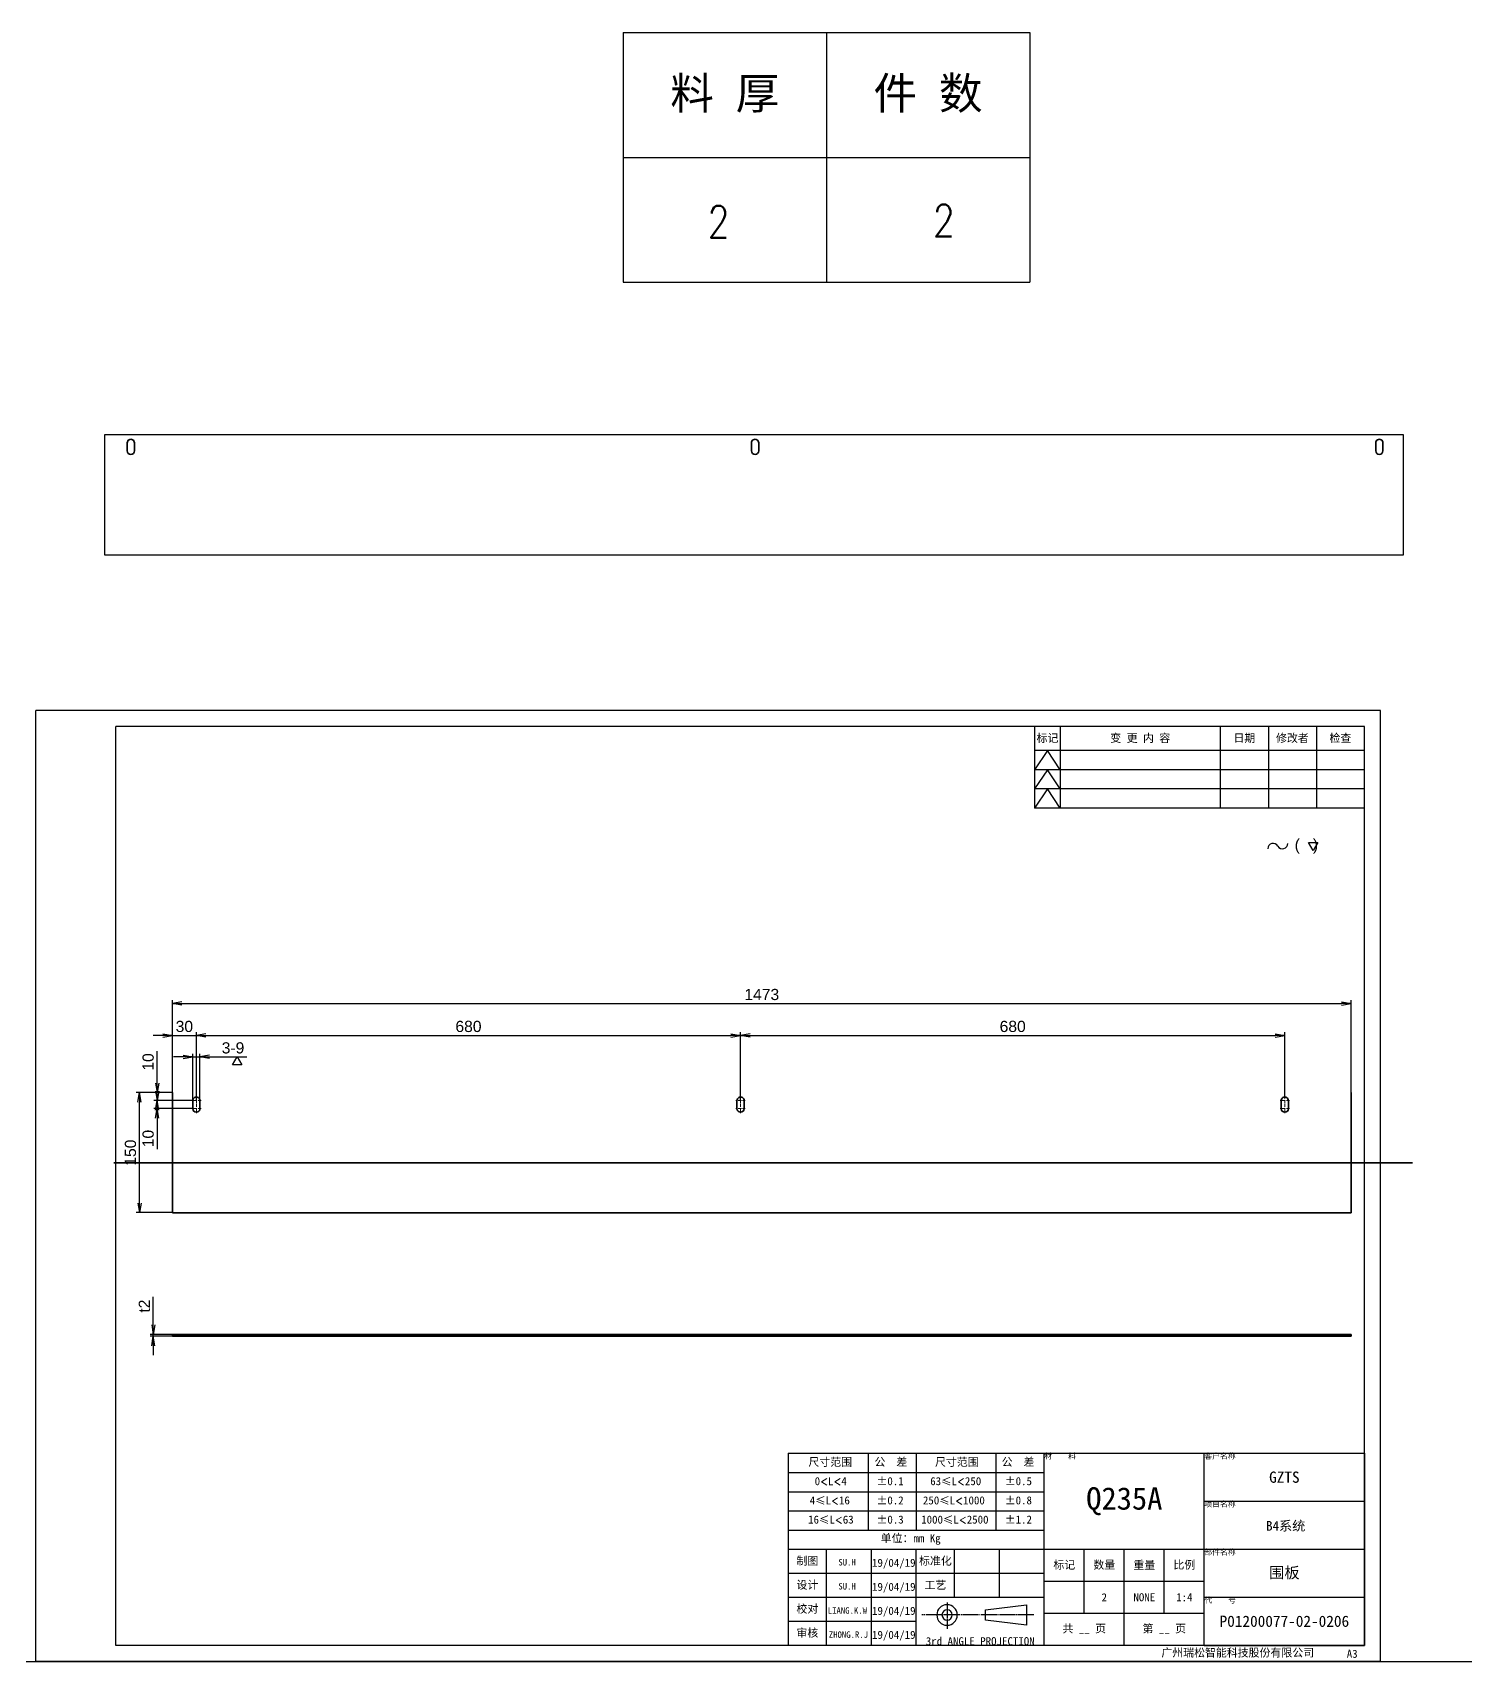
# Model space of a CAD drawing. Header units: millimetres. Extents: x -1727 to 307751, y -105919 to 6637.
# Drawn here: x 10075 to 11866, y 2062 to 4097 of the extents above; entities that cross this region are included whole.
import ezdxf
from ezdxf.enums import TextEntityAlignment as Align

# ---------------------------------------------------------------- set-up
doc = ezdxf.new("R2010")
doc.units = ezdxf.units.MM
for name, pattern in [('CENTER-HOKUTO', [23, 20, -1, 1, -1]), ('DASHDOT', [18.5, 12, -3, 0.5, -3]), ('DASHED', [15, 12, -3]), ('HIDDEN-HOKUTO', [3.8, 2.5, -1.3])]:
    doc.linetypes.add(name, pattern=pattern)
for name, color, linetype in [('AM_7', 2, 'CENTER-HOKUTO'), ('AM_HID', 1, 'HIDDEN-HOKUTO'), ('AM_VIS', 7, 'Continuous'), ('TITLE_FRAME', 7, 'Continuous'), ('WORD_DIM', 253, 'Continuous')]:
    doc.layers.add(name, color=color, linetype=linetype)
doc.layers.add('SOLID LINE', color=7, linetype='Continuous', lineweight=30)
doc.styles.add('DIM', font='txt.shx', dxfattribs={"width": 0.8, "bigfont": 'bigfont.shx'})
doc.styles.get("Standard").update_dxf_attribs({"font": 'arial.ttf'})
doc.dimstyles.new('STANDARD1-4', dxfattribs={"dimscale": 4, "dimtxt": 3.5, "dimasz": 3, "dimexe": 1, "dimexo": 0, "dimgap": 1, "dimtad": 3, "dimdsep": 46, "dimtxsty": 'Standard', "dimblk1": 'OPEN', "dimblk2": 'OPEN', "dimsah": 1, "dimcen": 0, "dimclrd": 256, "dimclre": 256, "dimclrt": 3, "dimazin": 2, "dimtfac": 1, "dimtmove": 0, "dimatfit": 3, "dimldrblk": 'OPEN', "dimfxl": 0, "dimtolj": 1, "dimlwd": 25, "dimlwe": 25, "dimarcsym": 0})

# ---------------------------------------------------------------- blocks, each defined once
blk = doc.blocks.new('shiage0')
at = {"layer": 'WORD_DIM', "color": 3, "linetype": 'Continuous'}
for centre, start, end in [((1.69, 0), 30, 180), ((4.61, 1.69), 210, 0)]:
    blk.add_arc(centre, 1.69, start, end, dxfattribs=at)
blk = doc.blocks.new('12')
at = {"layer": 'TITLE_FRAME', "color": 3, "linetype": 'Continuous'}
blk.add_lwpolyline([(20.46, 3.03), (19.01, 5.53), (21.9, 5.53)], close=True, dxfattribs=at)
blk.add_blockref('shiage0', (6.23, 3.56), dxfattribs=at)
blk.add_text('(   )', height=3.5, dxfattribs=at).set_placement((14.64, 3.08))
blk = doc.blocks.new('_OPEN')
at = {"color": 0}
for p, q in [((-1, 0.17), (0, 0)), ((-1, -0.17), (0, 0)), ((0, 0), (-1, 0))]:
    blk.add_line(p, q, dxfattribs=at)
blk = doc.blocks.new('*D61')
at = {"layer": 'DEFPOINTS', "color": 0, "linetype": 'Continuous', "transparency": 16777216}
for p in [(11723, 2883.7), (10250, 2772.4), (11723, 2772.4)]:
    blk.add_point(p, dxfattribs=at)
at = {"layer": 'WORD_DIM', "linetype": 'Continuous', "lineweight": 25, "transparency": 16777216}
for p, q in [((10250, 2772.4), (10250, 2887.7)), ((10262, 2883.7), (11711, 2883.7)), ((11723, 2772.4), (11723, 2887.7))]:
    blk.add_line(p, q, dxfattribs=at)
at = {"layer": 'WORD_DIM', "linetype": 'Continuous', "lineweight": 25, "transparency": 16777216, "xscale": 12, "yscale": 12, "zscale": 12, "rotation": 180}
blk.add_blockref('_OPEN', (10250, 2883.7), dxfattribs=at)
at = {"layer": 'WORD_DIM', "linetype": 'Continuous', "lineweight": 25, "transparency": 16777216, "xscale": 12, "yscale": 12, "zscale": 12}
blk.add_blockref('_OPEN', (11723, 2883.7), dxfattribs=at)
at = {"layer": 'WORD_DIM', "color": 3, "linetype": 'Continuous', "transparency": 16777216, "insert": (10986.5, 2894.9), "char_height": 14, "attachment_point": 5}
blk.add_mtext('\\A1;1473', dxfattribs=at)
blk = doc.blocks.new('*D62')
at = {"layer": 'DEFPOINTS', "color": 0, "linetype": 'Continuous', "transparency": 16777216}
for p in [(10208.8, 2772.4), (10250, 2772.4), (10250, 2622.4)]:
    blk.add_point(p, dxfattribs=at)
at = {"layer": 'WORD_DIM', "linetype": 'Continuous', "lineweight": 25, "transparency": 16777216}
for p, q in [((10250, 2772.4), (10204.8, 2772.4)), ((10208.8, 2634.4), (10208.8, 2760.4)), ((10250, 2622.4), (10204.8, 2622.4))]:
    blk.add_line(p, q, dxfattribs=at)
at = {"layer": 'WORD_DIM', "linetype": 'Continuous', "lineweight": 25, "transparency": 16777216, "xscale": 12, "yscale": 12, "zscale": 12}
for p, rotation in [((10208.8, 2772.4), 90), ((10208.8, 2622.4), 270)]:
    blk.add_blockref('_OPEN', p, dxfattribs=dict(at, rotation=rotation))
at = {"layer": 'WORD_DIM', "color": 3, "linetype": 'Continuous', "transparency": 16777216, "insert": (10197.7, 2697.4), "char_height": 14, "attachment_point": 5, "rotation": 90}
blk.add_mtext('\\A1;150', dxfattribs=at)
blk = doc.blocks.new('*D63')
at = {"layer": 'DEFPOINTS', "color": 0, "linetype": 'Continuous', "transparency": 16777216}
for p in [(10250, 2772.4), (10230.9, 2762.4), (10276.1, 2762.4)]:
    blk.add_point(p, dxfattribs=at)
at = {"layer": 'WORD_DIM', "linetype": 'Continuous', "lineweight": 25, "transparency": 16777216}
for p, q in [((10230.9, 2784.4), (10230.9, 2824.1)), ((10250, 2772.4), (10226.9, 2772.4)), ((10230.9, 2762.4), (10230.9, 2772.4)), ((10276.1, 2762.4), (10226.9, 2762.4)), ((10230.9, 2750.4), (10230.9, 2738.4))]:
    blk.add_line(p, q, dxfattribs=at)
at = {"layer": 'WORD_DIM', "linetype": 'Continuous', "lineweight": 25, "transparency": 16777216, "xscale": 12, "yscale": 12, "zscale": 12}
for p, rotation in [((10230.9, 2772.4), 270), ((10230.9, 2762.4), 90)]:
    blk.add_blockref('_OPEN', p, dxfattribs=dict(at, rotation=rotation))
at = {"layer": 'WORD_DIM', "color": 3, "linetype": 'Continuous', "transparency": 16777216, "insert": (10219.8, 2810.7), "char_height": 14, "attachment_point": 5, "rotation": 90}
blk.add_mtext('\\A1;10', dxfattribs=at)
blk = doc.blocks.new('*D64')
at = {"layer": 'DEFPOINTS', "color": 0, "linetype": 'Continuous', "transparency": 16777216}
for p in [(10230.9, 2752.4), (10276.1, 2762.4), (10276.1, 2752.4)]:
    blk.add_point(p, dxfattribs=at)
at = {"layer": 'WORD_DIM', "linetype": 'Continuous', "lineweight": 25, "transparency": 16777216}
for p, q in [((10230.9, 2774.4), (10230.9, 2786.4)), ((10276.1, 2762.4), (10226.9, 2762.4)), ((10276.1, 2752.4), (10226.9, 2752.4)), ((10230.9, 2762.4), (10230.9, 2752.4)), ((10230.9, 2740.4), (10230.9, 2701.7))]:
    blk.add_line(p, q, dxfattribs=at)
at = {"layer": 'WORD_DIM', "linetype": 'Continuous', "lineweight": 25, "transparency": 16777216, "xscale": 12, "yscale": 12, "zscale": 12}
for p, rotation in [((10230.9, 2762.4), 270), ((10230.9, 2752.4), 90)]:
    blk.add_blockref('_OPEN', p, dxfattribs=dict(at, rotation=rotation))
at = {"layer": 'WORD_DIM', "color": 3, "linetype": 'Continuous', "transparency": 16777216, "insert": (10219.8, 2715), "char_height": 14, "attachment_point": 5, "rotation": 90}
blk.add_mtext('\\A1;10', dxfattribs=at)
blk = doc.blocks.new('*D65')
at = {"layer": 'DEFPOINTS', "color": 0, "linetype": 'Continuous', "transparency": 16777216}
for p in [(10280, 2843.9), (10250, 2772.4), (10280, 2766.3)]:
    blk.add_point(p, dxfattribs=at)
at = {"layer": 'WORD_DIM', "linetype": 'Continuous', "lineweight": 25, "transparency": 16777216}
for p, q in [((10238, 2843.9), (10226, 2843.9)), ((10250, 2772.4), (10250, 2847.9)), ((10250, 2843.9), (10280, 2843.9)), ((10280, 2766.3), (10280, 2847.9)), ((10292, 2843.9), (10304, 2843.9))]:
    blk.add_line(p, q, dxfattribs=at)
at = {"layer": 'WORD_DIM', "linetype": 'Continuous', "lineweight": 25, "transparency": 16777216, "xscale": 12, "yscale": 12, "zscale": 12}
blk.add_blockref('_OPEN', (10250, 2843.9), dxfattribs=at)
at = {"layer": 'WORD_DIM', "linetype": 'Continuous', "lineweight": 25, "transparency": 16777216, "xscale": 12, "yscale": 12, "zscale": 12, "rotation": 180}
blk.add_blockref('_OPEN', (10280, 2843.9), dxfattribs=at)
at = {"layer": 'WORD_DIM', "color": 3, "linetype": 'Continuous', "transparency": 16777216, "insert": (10265, 2855), "char_height": 14, "attachment_point": 5}
blk.add_mtext('\\A1;30', dxfattribs=at)
blk = doc.blocks.new('*D66')
at = {"layer": 'DEFPOINTS', "color": 0, "linetype": 'Continuous', "transparency": 16777216}
for p in [(11640, 2843.9), (10960, 2762.4), (11640, 2766.3)]:
    blk.add_point(p, dxfattribs=at)
at = {"layer": 'WORD_DIM', "linetype": 'Continuous', "lineweight": 25, "transparency": 16777216}
for p, q in [((10960, 2762.4), (10960, 2847.9)), ((10972, 2843.9), (11628, 2843.9)), ((11640, 2766.3), (11640, 2847.9))]:
    blk.add_line(p, q, dxfattribs=at)
at = {"layer": 'WORD_DIM', "linetype": 'Continuous', "lineweight": 25, "transparency": 16777216, "xscale": 12, "yscale": 12, "zscale": 12, "rotation": 180}
blk.add_blockref('_OPEN', (10960, 2843.9), dxfattribs=at)
at = {"layer": 'WORD_DIM', "linetype": 'Continuous', "lineweight": 25, "transparency": 16777216, "xscale": 12, "yscale": 12, "zscale": 12}
blk.add_blockref('_OPEN', (11640, 2843.9), dxfattribs=at)
at = {"layer": 'WORD_DIM', "color": 3, "linetype": 'Continuous', "transparency": 16777216, "insert": (11300, 2855), "char_height": 14, "attachment_point": 5}
blk.add_mtext('\\A1;680', dxfattribs=at)
blk = doc.blocks.new('*D67')
at = {"layer": 'DEFPOINTS', "color": 0, "linetype": 'Continuous', "transparency": 16777216}
for p in [(10284.5, 2817), (10275.5, 2762.4), (10284.5, 2762.4)]:
    blk.add_point(p, dxfattribs=at)
at = {"layer": 'WORD_DIM', "linetype": 'Continuous', "lineweight": 25, "transparency": 16777216}
for p, q in [((10263.5, 2817), (10251.5, 2817)), ((10275.5, 2762.4), (10275.5, 2821)), ((10275.5, 2817), (10284.5, 2817)), ((10284.5, 2762.4), (10284.5, 2821)), ((10296.5, 2817), (10343.1, 2817))]:
    blk.add_line(p, q, dxfattribs=at)
at = {"layer": 'WORD_DIM', "linetype": 'Continuous', "lineweight": 25, "transparency": 16777216, "xscale": 12, "yscale": 12, "zscale": 12}
blk.add_blockref('_OPEN', (10275.5, 2817), dxfattribs=at)
at = {"layer": 'WORD_DIM', "linetype": 'Continuous', "lineweight": 25, "transparency": 16777216, "xscale": 12, "yscale": 12, "zscale": 12, "rotation": 180}
blk.add_blockref('_OPEN', (10284.5, 2817), dxfattribs=at)
at = {"layer": 'WORD_DIM', "color": 3, "linetype": 'Continuous', "transparency": 16777216, "insert": (10325.8, 2828.2), "char_height": 14, "attachment_point": 5}
blk.add_mtext('\\A1;3-9', dxfattribs=at)
blk = doc.blocks.new('shiage1')
at = {"layer": 'WORD_DIM', "color": 3, "linetype": 'Continuous'}
for p, q in [((0, 0), (-1.44, 2.5)), ((-1.44, 2.5), (1.44, 2.5)), ((1.44, 2.5), (0, 0))]:
    blk.add_line(p, q, dxfattribs=at)
blk = doc.blocks.new('*D68')
at = {"layer": 'DEFPOINTS', "color": 0, "linetype": 'Continuous', "transparency": 16777216}
for p in [(10960, 2843.9), (10280, 2762.4), (10960, 2762.4)]:
    blk.add_point(p, dxfattribs=at)
at = {"layer": 'WORD_DIM', "linetype": 'Continuous', "lineweight": 25, "transparency": 16777216}
for p, q in [((10280, 2762.4), (10280, 2847.9)), ((10292, 2843.9), (10948, 2843.9)), ((10960, 2762.4), (10960, 2847.9))]:
    blk.add_line(p, q, dxfattribs=at)
at = {"layer": 'WORD_DIM', "linetype": 'Continuous', "lineweight": 25, "transparency": 16777216, "xscale": 12, "yscale": 12, "zscale": 12, "rotation": 180}
blk.add_blockref('_OPEN', (10280, 2843.9), dxfattribs=at)
at = {"layer": 'WORD_DIM', "linetype": 'Continuous', "lineweight": 25, "transparency": 16777216, "xscale": 12, "yscale": 12, "zscale": 12}
blk.add_blockref('_OPEN', (10960, 2843.9), dxfattribs=at)
at = {"layer": 'WORD_DIM', "color": 3, "linetype": 'Continuous', "transparency": 16777216, "insert": (10620, 2855), "char_height": 14, "attachment_point": 5}
blk.add_mtext('\\A1;680', dxfattribs=at)
blk = doc.blocks.new('*D72')
at = {"layer": 'DEFPOINTS', "color": 0, "linetype": 'Continuous', "transparency": 16777216}
for p in [(10226.2, 2470.2), (10250, 2470.2), (10250, 2468.2)]:
    blk.add_point(p, dxfattribs=at)
at = {"layer": 'WORD_DIM', "linetype": 'Continuous', "lineweight": 25, "transparency": 16777216}
for p, q in [((10226.2, 2482.2), (10226.2, 2517.1)), ((10250, 2470.2), (10222.2, 2470.2)), ((10250, 2468.2), (10222.2, 2468.2)), ((10226.2, 2468.2), (10226.2, 2470.2)), ((10226.2, 2456.2), (10226.2, 2444.2))]:
    blk.add_line(p, q, dxfattribs=at)
at = {"layer": 'WORD_DIM', "linetype": 'Continuous', "lineweight": 25, "transparency": 16777216, "xscale": 12, "yscale": 12, "zscale": 12}
for p, rotation in [((10226.2, 2470.2), 270), ((10226.2, 2468.2), 90)]:
    blk.add_blockref('_OPEN', p, dxfattribs=dict(at, rotation=rotation))
at = {"layer": 'WORD_DIM', "color": 3, "linetype": 'Continuous', "transparency": 16777216, "insert": (10215.1, 2505.6), "char_height": 14, "attachment_point": 5, "rotation": 90}
blk.add_mtext('\\A1;t2', dxfattribs=at)
blk = doc.blocks.new('*T16')
at = {"color": 0, "linetype": 'ByBlock', "lineweight": -2, "transparency": 16777216}
for p, q in [((0, 0), (127, 0)), ((0, 0), (0, -78)), ((63.5, 0), (63.5, -78)), ((127, 0), (127, -78)), ((0, -39), (127, -39)), ((0, -78), (127, -78))]:
    blk.add_line(p, q, dxfattribs=at)
at = {"color": 0, "transparency": 16777216, "char_height": 10, "width": 60.5, "attachment_point": 5}
for s, insert in [('{\\fSimSun|b0|i0|c134|p2;料 厚}', (31.75, -19.5)), ('{\\fSimSun|b0|i0|c134|p2;件 数}', (95.25, -19.5))]:
    blk.add_mtext(s, dxfattribs=dict(at, insert=insert))
blk = doc.blocks.new('拆图参数')
blk.add_blockref('*T16', (-63.5, 78))
at = {"style": 'DIM', "width": 0.8}
blk.add_attdef('6', text='', height=10, dxfattribs=at).set_placement((-37.13, 18.91), align=Align.MIDDLE_LEFT)
blk.add_attdef('1', text='', height=10, dxfattribs=at).set_placement((36.65, 19.27), align=Align.MIDDLE_CENTER)

msp = doc.modelspace()

# ---------------------------------------------------------------- linework, layer by layer
for p, q in [((11788.14062, 3594.22942), (10165.14062, 3594.22942)), ((10165.14062, 3594.22942), (10165.14062, 3444.22942)), ((11788.14062, 3444.22942), (11788.14062, 3594.22942)), ((10165.14062, 3444.22942), (11788.14062, 3444.22942)), ((948.78877, 2061.71112), (37575.47155, 2061.71112))]:
    msp.add_line(p, q)
at = {"color": 7, "lineweight": 35, "ltscale": 0.25}
for p, q in [((10193.64062, 3584.22942), (10193.64062, 3574.22942)), ((10202.64062, 3574.22942), (10202.64062, 3584.22942)), ((10973.64062, 3584.22942), (10973.64062, 3574.22942)), ((10982.64062, 3574.22942), (10982.64062, 3584.22942)), ((11753.64062, 3584.22942), (11753.64062, 3574.22942)), ((11762.64062, 3574.22942), (11762.64062, 3584.22942)), ((10275.49065, 2762.37342), (10275.49065, 2752.37342)), ((10284.49065, 2752.37342), (10284.49065, 2762.37342)), ((10955.49065, 2762.37342), (10955.49065, 2752.37342)), ((10964.49065, 2752.37342), (10964.49065, 2762.37342)), ((11635.49065, 2762.37342), (11635.49065, 2752.37342)), ((11644.49065, 2752.37342), (11644.49065, 2762.37342))]:
    msp.add_line(p, q, dxfattribs=at)
at = {"color": 7, "lineweight": 35}
for p, q in [((10249.99065, 2622.37342), (10249.99065, 2772.37342)), ((11722.99065, 2772.37342), (11722.99065, 2622.37342)), ((11799.75396, 2684.68414), (10176.75396, 2684.68414)), ((11722.99065, 2622.37342), (10249.99065, 2622.37342)), ((11722.99065, 2470.15411), (10249.99065, 2470.15411)), ((11722.99065, 2468.15411), (10249.99065, 2468.15411))]:
    msp.add_line(p, q, dxfattribs=at)
at = {"color": 7, "lineweight": 35, "ltscale": 0.05}
for p, q in [((10249.99065, 2470.15411), (10249.99065, 2468.15411)), ((11722.99065, 2470.15411), (11722.99065, 2468.15411))]:
    msp.add_line(p, q, dxfattribs=at)
at = {"color": 7, "lineweight": 35}
for centre, start, end in [((10198.14062, 3584.22942), 0, 180.00000501), ((10978.14062, 3584.22942), 0, 180.00000501), ((11758.14062, 3584.22942), 0, 180.00000501), ((10198.14062, 3574.22942), 180.00000501, 0), ((10978.14062, 3574.22942), 180.00000501, 0), ((11758.14062, 3574.22942), 180.00000501, 0), ((10279.99065, 2762.37342), 0, 180.00000501), ((10279.99065, 2752.37342), 180.00000501, 0), ((10959.99065, 2762.37342), 0, 180.00000501), ((10959.99065, 2752.37342), 180.00000501, 0), ((11639.99065, 2762.37342), 0, 180.00000501), ((11639.99065, 2752.37342), 180.00000501, 0)]:
    msp.add_arc(centre, 4.5, start, end, dxfattribs=at)
at = {"layer": 'AM_7', "color": 2, "linetype": 'DASHDOT', "lineweight": 13, "ltscale": 0.292499}
for p, q in [((10279.99065, 2768.2234), (10279.99065, 2756.52345)), ((10959.99065, 2768.2234), (10959.99065, 2756.52345)), ((11639.99065, 2768.2234), (11639.99065, 2756.52345)), ((10279.99065, 2758.2234), (10279.99065, 2746.52345)), ((10959.99065, 2758.2234), (10959.99065, 2746.52345)), ((11639.99065, 2758.2234), (11639.99065, 2746.52345))]:
    msp.add_line(p, q, dxfattribs=at)
at = {"layer": 'AM_7', "color": 2, "linetype": 'DASHDOT', "lineweight": 13, "ltscale": 0.292505}
for p, q in [((10285.84075, 2762.37342), (10274.14056, 2762.37342)), ((10285.84075, 2752.37342), (10274.14056, 2752.37342)), ((10965.84075, 2762.37342), (10954.14056, 2762.37342)), ((10965.84075, 2752.37342), (10954.14056, 2752.37342)), ((11645.84075, 2762.37342), (11634.14056, 2762.37342)), ((11645.84075, 2752.37342), (11634.14056, 2752.37342))]:
    msp.add_line(p, q, dxfattribs=at)
at = {"layer": 'AM_7', "color": 2, "linetype": 'DASHDOT', "lineweight": 13, "ltscale": 0.060015}
for p, q in [((10279.99065, 2470.35415), (10279.99065, 2467.95354)), ((10959.99065, 2470.35415), (10959.99065, 2467.95354)), ((11639.99065, 2470.35415), (11639.99065, 2467.95354))]:
    msp.add_line(p, q, dxfattribs=at)
at = {"layer": 'AM_HID', "color": 1, "linetype": 'DASHED', "lineweight": 13, "ltscale": 0.05}
for p, q in [((10275.49065, 2468.15411), (10275.49065, 2470.15411)), ((10284.49065, 2468.15411), (10284.49065, 2470.15411)), ((10955.49065, 2468.15411), (10955.49065, 2470.15411)), ((10964.49065, 2468.15411), (10964.49065, 2470.15411)), ((11635.49065, 2468.15411), (11635.49065, 2470.15411)), ((11644.49065, 2468.15411), (11644.49065, 2470.15411))]:
    msp.add_line(p, q, dxfattribs=at)
at = {"layer": 'AM_VIS', "linetype": 'Continuous'}
for p, q in [((11739.46099, 3229.80453), (10179.46099, 3229.80453)), ((10179.46099, 2081.80453), (10179.46099, 3229.80453)), ((11739.46099, 2081.80453), (11739.46099, 3229.80453)), ((11739.46099, 2081.80453), (10179.46099, 2081.80453))]:
    msp.add_line(p, q, dxfattribs=at)
at = {"layer": 'TITLE_FRAME', "linetype": 'Continuous'}
for p, q in [((11327.46099, 3229.80453), (11327.46099, 3127.80453)), ((11359.46099, 3229.80453), (11359.46099, 3127.80453)), ((11559.46099, 3127.80453), (11559.46099, 3229.80453)), ((11619.46099, 3229.80453), (11619.46099, 3127.80453)), ((11679.46099, 3229.80453), (11679.46099, 3127.80453)), ((11739.46099, 3127.80453), (11739.46099, 3229.80453)), ((11739.46099, 3199.80453), (11327.46099, 3199.80453)), ((11343.46099, 3199.80453), (11327.46099, 3175.80453)), ((11359.46099, 3175.80453), (11343.46099, 3199.80453)), ((11739.46099, 3175.80453), (11327.46099, 3175.80453)), ((11343.46099, 3175.80453), (11327.46099, 3151.80453)), ((11359.46099, 3151.80453), (11343.46099, 3175.80453)), ((11739.46099, 3151.80453), (11327.46099, 3151.80453)), ((11343.46099, 3151.80453), (11327.46099, 3127.80453)), ((11359.46099, 3127.80453), (11343.46099, 3151.80453)), ((11739.46099, 3127.80453), (11327.46099, 3127.80453)), ((11019.46099, 2321.80453), (11739.46099, 2321.80453)), ((11019.46099, 2321.80453), (11019.46099, 2081.80453)), ((11119.46099, 2321.80453), (11119.46099, 2225.80453)), ((11179.46099, 2321.80453), (11179.46099, 2225.80453)), ((11279.46099, 2225.80453), (11279.46099, 2321.80453)), ((11339.46099, 2081.80453), (11339.46099, 2321.80453)), ((11539.46099, 2081.80453), (11539.46099, 2321.80453)), ((11019.46099, 2297.80453), (11339.46099, 2297.80453)), ((11019.46099, 2273.80453), (11339.46099, 2273.80453)), ((11539.46099, 2261.80453), (11739.46099, 2261.80453)), ((11019.46099, 2249.80453), (11339.46099, 2249.80453)), ((11019.46099, 2225.80453), (11339.46099, 2225.80453)), ((11019.46099, 2201.80453), (11739.46099, 2201.80453)), ((11067.46099, 2081.80453), (11067.46099, 2201.80453)), ((11123.46099, 2081.80453), (11123.46099, 2201.80453)), ((11179.46099, 2081.80453), (11179.46099, 2201.80453)), ((11227.46099, 2141.80453), (11227.46099, 2201.80453)), ((11283.46099, 2141.80453), (11283.46099, 2201.80453)), ((11389.46099, 2121.80453), (11389.46099, 2201.80453)), ((11439.46099, 2081.80453), (11439.46099, 2201.80453)), ((11489.46099, 2121.80453), (11489.46099, 2201.80453)), ((11019.46099, 2171.80453), (11339.46099, 2171.80453)), ((11339.46099, 2161.80453), (11539.46099, 2161.80453)), ((11019.46099, 2141.80453), (11339.46099, 2141.80453)), ((11539.46099, 2141.80453), (11739.46099, 2141.80453)), ((11339.46099, 2121.80453), (11539.46099, 2121.80453)), ((11019.46099, 2111.80453), (11179.46099, 2111.80453))]:
    msp.add_line(p, q, dxfattribs=at)
at = {"layer": 'TITLE_FRAME', "color": 2, "linetype": 'CENTER-HOKUTO'}
for p, q in [((11326.42133, 2119.7342), (11186.38933, 2119.7342)), ((11217.99893, 2135.4782), (11217.99893, 2102.403))]:
    msp.add_line(p, q, dxfattribs=at)
at = {"layer": 'TITLE_FRAME', "color": 3, "linetype": 'Continuous'}
for p, q in [((11265.99893, 2126.1342), (11317.19893, 2132.5342)), ((11265.99893, 2113.3342), (11265.99893, 2126.1342)), ((11317.19893, 2132.5342), (11317.19893, 2106.9342)), ((11317.19893, 2106.9342), (11265.99893, 2113.3342))]:
    msp.add_line(p, q, dxfattribs=at)
for radius in [12.8, 6.4]:
    msp.add_arc((11217.99893, 2119.7342), radius, 0, 359.98938268, dxfattribs=at)
at = {"layer": 'WORD_DIM', "linetype": 'Continuous'}
for p, q in [((10079.46099, 2061.80453), (10079.46099, 3249.80453)), ((11759.46099, 3249.80453), (10079.46099, 3249.80453)), ((11759.46099, 2061.80453), (11759.46099, 3249.80453)), ((11739.46099, 2321.80453), (11739.46099, 2081.80453)), ((11539.46099, 2081.80453), (11739.46099, 2081.80453)), ((11759.46099, 2061.80453), (10079.46099, 2061.80453))]:
    msp.add_line(p, q, dxfattribs=at)

# ---------------------------------------------------------------- block references
at = {"xscale": 4, "yscale": 4, "zscale": 4}
msp.add_blockref('拆图参数', (11067.28045, 3784.81967), dxfattribs=at).add_auto_attribs({'1': '2', '6': '2'})
at = {"layer": 'WORD_DIM', "linetype": 'Continuous', "xscale": 4, "yscale": 4, "zscale": 4}
msp.add_blockref('12', (11593.73169, 3062.83088), dxfattribs=at)
at = {"layer": 'WORD_DIM', "color": 3, "linetype": 'Continuous', "xscale": 4, "yscale": 4, "zscale": 4, "rotation": 180}
msp.add_blockref('shiage1', (10330.93011, 2817.01936), dxfattribs=at)

# ---------------------------------------------------------------- texts
at = {"layer": 'SOLID LINE', "ltscale": 0.5}
for s, insert, char_height, width, attachment_point in [('\\pt60;{\\fSimHei|b0|i0|c134|p2;\\C3;标记}', (11343.46099, 3214.80453), 10, 32, 5), ('\\pt60;{\\fSimHei|b0|i0|c134|p2;\\C3;变 更 内 容}', (11459.46099, 3214.80453), 10, 200, 5), ('\\pt60;{\\fSimHei|b0|i0|c134|p2;\\C3;日期}', (11589.46099, 3214.80453), 10, 60, 5), ('\\pt60;{\\fSimHei|b0|i0|c134|p2;\\C3;修改者}', (11649.46099, 3214.80453), 10, 60, 5), ('\\pt60;{\\fSimHei|b0|i0|c134|p2;\\C3;检查}', (11709.46099, 3214.80453), 10, 60, 5), ('{\\fSimHei|b0|i0|c134|p2;\\C3;材    料}', (11339.46099, 2321.80453), 7, 200, 1), ('\\pt42;{\\fSimHei|b0|i0|c134|p2;\\C3;客户名称}', (11539.46099, 2321.80453), 7, 200, 1), ('\\pt60;{\\fSimHei|b0|i0|c134|p2;\\C3;尺寸范围}', (11044.74084, 2315.92028), 10, 181.2060754, 1), ('\\pt60;{\\fSimHei|b0|i0|c134|p2;\\C3;公  差}', (11127.35581, 2315.92028), 10, 181.2060754, 1), ('\\pt60;{\\fSimHei|b0|i0|c134|p2;\\C3;尺寸范围}', (11202.93065, 2315.92028), 10, 181.2060754, 1), ('\\pt60;{\\fSimHei|b0|i0|c134|p2;\\C3;公  差}', (11286.28524, 2315.92028), 10, 181.2060754, 1), ('\\pt60;{\\fSimHei|b0|i0|c134|p2;\\C3;0\\Fromans,bigfont|c134;\\H0.9583x;<\\fSimHei|b0|i0|c134|p2;\\H1.044x;L\\Fromans,bigfont|c134;\\H0.9583x;<\\fSimHei|b0|i0|c134|p2;\\H1.044x;4}', (11052.58312, 2291.92028), 10, 181.2060754, 1), ('\\pt60;{\\fSimHei|b0|i0|c134|p2;\\C3;%%P0.1}', (11129.79036, 2291.92028), 10, 181.2060754, 1), ('\\pt60;{\\fSimHei|b0|i0|c134|p2;\\C3;63\\H0.9583x;≤\\H1.044x;L\\Fromans,bigfont|c134;\\H0.9579x;<\\fSimHei|b0|i0|c134|p2;\\H1.044x;250}', (11196.99572, 2291.92028), 10, 181.2060754, 1), ('\\pt60;{\\fSimHei|b0|i0|c134|p2;\\C3;%%P0.5}', (11290.07166, 2291.92028), 10, 181.2060754, 1), ('\\pt168;{\\fSimHei|b0|i0|c134|p2;\\C3;Q235A}', (11439.46099, 2261.80453), 28, 200, 5), ('{\\fSimHei|b0|i0|c134|p2;\\C3;GZTS}', (11639.46099, 2291.80453), 14, 200, 5), ('\\pt60;{\\fSimHei|b0|i0|c134|p2;\\C3;4\\H0.9583x;≤\\H1.043x;L\\Fromans,bigfont|c134;\\H0.9588x;<\\fSimHei|b0|i0|c134|p2;\\H1.043x;16}', (11046.44705, 2267.92028), 10, 181.2060754, 1), ('\\pt60;{\\fSimHei|b0|i0|c134|p2;\\C3;%%P0.2}', (11129.79036, 2267.92028), 10, 181.2060754, 1), ('\\pt60;{\\fSimHei|b0|i0|c134|p2;\\C3;250\\H0.9583x;≤\\H1.044x;L\\Fromans,bigfont|c134;\\H0.9579x;<\\fSimHei|b0|i0|c134|p2;\\H1.044x;1000}', (11187.86516, 2267.92028), 10, 181.2060754, 1), ('\\pt60;{\\fSimHei|b0|i0|c134|p2;\\C3;%%P0.8}', (11290.07166, 2267.92028), 10, 181.2060754, 1), ('\\pt42;{\\fSimHei|b0|i0|c134|p2;\\C3;项目名称}', (11539.46099, 2261.80453), 7, 200, 1), ('\\pt60;{\\fSimHei|b0|i0|c134|p2;\\C3;16\\H0.9583x;≤\\H1.044x;L\\Fromans,bigfont|c134;\\H0.9579x;<\\fSimHei|b0|i0|c134|p2;\\H1.044x;63}', (11044.38686, 2243.92028), 10, 181.2060754, 1), ('\\pt60;{\\fSimHei|b0|i0|c134|p2;\\C3;%%P0.3}', (11129.79036, 2243.92028), 10, 181.2060754, 1), ('\\pt60;{\\fSimHei|b0|i0|c134|p2;\\C3;%%P1.2}', (11290.07166, 2243.92028), 10, 181.2060754, 1), ('{\\fSimHei|b0|i0|c134|p2;\\C3; \\PB4系统}', (11641.10859, 2240.48809), 12, 240, 5), ('\\pt60;{\\fSimHei|b0|i0|c134|p2;\\C3;单位：mm Kg}', (11135.05214, 2220.67716), 10, 181.2060754, 1), ('\\pt42;{\\fSimHei|b0|i0|c134|p2;\\C3;部件名称}', (11539.46099, 2201.80453), 7, 200, 1), ('\\pt60;{\\fSimHei|b0|i0|c134|p2;\\C3;制图}', (11043.46099, 2186.80453), 10, 48, 5), ('{\\fSimHei|b0|i0|c134|p2;\\C3;SU.H}', (11093.02727, 2185.4975), 8, 44.8, 5), ('\\pt60;{\\fSimHei|b0|i0|c134|p2;\\C3;19/04/19}', (11151.45264, 2183.69569), 10, 56, 5), ('\\pt60;{\\fSimHei|b0|i0|c134|p2;\\C3;标准化}', (11203.46099, 2186.80453), 10, 48, 5), ('\\pt60;{\\fSimHei|b0|i0|c134|p2;\\C3;标记}', (11364.46099, 2181.80453), 10, 50, 5), ('\\pt60;{\\fSimHei|b0|i0|c134|p2;\\C3;数量}', (11414.46099, 2181.80453), 10, 50, 5), ('\\pt60;{\\fSimHei|b0|i0|c134|p2;\\C3;重量}', (11464.46099, 2181.80453), 10, 50, 5), ('\\pt60;{\\fSimHei|b0|i0|c134|p2;\\C3;比例}', (11514.46099, 2181.80453), 10, 50, 5), ('{\\fSimHei|b0|i0|c134|p2;\\C3;围板}', (11639.46099, 2171.80453), 14, 200, 5), ('\\pt60;{\\fSimHei|b0|i0|c134|p2;\\C3;设计}', (11043.46099, 2156.80453), 10, 48, 5), ('{\\fSimHei|b0|i0|c134|p2;\\C3;SU.H}', (11093.02727, 2155.4975), 8, 44.8, 5), ('\\pt60;{\\fSimHei|b0|i0|c134|p2;\\C3;19/04/19}', (11151.45264, 2153.69569), 10, 56, 5), ('\\pt60;{\\fSimHei|b0|i0|c134|p2;\\C3;工艺}', (11203.46099, 2156.80453), 10, 48, 5), ('\\pt60;{\\fSimHei|b0|i0|c134|p2;\\C3;2}', (11414.46099, 2141.80453), 10, 50, 5), ('\\pt60;{\\fSimHei|b0|i0|c134|p2;\\C3;NONE}', (11464.46099, 2141.80453), 10, 50, 5), ('\\pt60;{\\fSimHei|b0|i0|c134|p2;\\C3;1:4}', (11514.46099, 2141.80453), 10, 50, 5), ('\\pt42;{\\fSimHei|b0|i0|c134|p2;\\C3;代    号}', (11539.46099, 2141.80453), 7, 200, 1), ('\\pt60;{\\fSimHei|b0|i0|c134|p2;\\C3;校对}', (11043.46099, 2126.80453), 10, 48, 5), ('{\\fSimHei|b0|i0|c134|p2;\\C3;LIANG.K.W}', (11093.4552, 2125.23769), 8, 44.8, 5), ('\\pt60;{\\fSimHei|b0|i0|c134|p2;\\C3;19/04/19}', (11151.45264, 2123.69569), 10, 56, 5), ('{\\fSimHei|b0|i0|c134|p2;\\C3;P01200077-02-0206}', (11639.46099, 2111.80453), 14, 200, 5), ('\\pt60;{\\fSimHei|b0|i0|c134|p2;\\C3;审核}', (11043.46099, 2096.80453), 10, 48, 5), ('\\pt48;{\\fSimHei|b0|i0|c134|p2;\\C3;ZHONG.R.J}', (11094.75673, 2095.12371), 8, 44.8, 5), ('\\pt60;{\\fSimHei|b0|i0|c134|p2;\\C3;19/04/19}', (11151.45264, 2093.69569), 10, 56, 5), ('\\pt60;{\\fSimHei|b0|i0|c134|p2;\\C3;共 __ 页}', (11389.46099, 2101.80453), 10, 100, 5), ('\\pt60;{\\fSimHei|b0|i0|c134|p2;\\C3;第 __ 页}', (11489.46099, 2101.80453), 10, 100, 5), ('{\\fSimHei|b0|i0|c134|p2;\\C3;3rd ANGLE PROJECTION}', (11259.46099, 2081.80453), 10, 160, 8), ('\\pt60;{\\fSimHei|b0|i0|c134|p2;\\C3;广州瑞松智能科技股份有限公司}', (11485.71674, 2077.66262), 10, 314.2472326, 1), ('\\pt60;{\\fSimHei|b0|i0|c134|p2;\\C3;A3}', (11717.41647, 2076.2149), 10, 314.2472326, 1)]:
    msp.add_mtext(s, dxfattribs=dict(at, insert=insert, char_height=char_height, width=width, attachment_point=attachment_point))
at = {"layer": 'SOLID LINE', "ltscale": 0.5, "insert": (11185.67036, 2243.92028), "char_height": 10, "width": 181.2060754, "attachment_point": 1, "line_spacing_factor": 0.72}
msp.add_mtext('\\pt60;{\\fSimHei|b0|i0|c134|p2;\\C3;1000\\H0.9583x;≤\\H1.044x;L\\Fromans,bigfont|c134;\\H0.9579x;<\\fSimHei|b0|i0|c134|p2;\\H1.044x;2500}', dxfattribs=at)

# ---------------------------------------------------------------- dimensions: what is measured, and where the dimension line sits
at = {"layer": 'WORD_DIM', "linetype": 'Continuous'}
for base, p1, p2, picture, middle in [((11722.99065, 2883.70896), (10249.99065, 2772.37342), (11722.99065, 2772.37342), '*D61', (10986.49065, 2894.86175)), ((10959.99065, 2843.86551), (10279.99065, 2762.37342), (10959.99065, 2762.37342), '*D68', (10619.99065, 2855.01353)), ((11639.99065, 2843.86551), (10959.99065, 2762.37342), (11639.99065, 2766.27345), '*D66', (11299.99065, 2855.01353))]:
    dim = msp.add_linear_dim(base=base, p1=p1, p2=p2, dimstyle='STANDARD1-4', dxfattribs=at)
    dim.commit()
    dim.dimension.update_dxf_attribs({"geometry": picture, "text_midpoint": middle})
dim = msp.add_linear_dim(base=(10279.99065, 2843.86551), p1=(10249.99065, 2772.37342), p2=(10279.99065, 2766.27345), dimstyle='STANDARD1-4', dxfattribs=at)
dim.commit()
dim.dimension.update_dxf_attribs({"geometry": '*D65', "text_midpoint": (10264.99065, 2843.86551), "dimtype": 160})
dim = msp.add_linear_dim(base=(10284.49065, 2817.01936), p1=(10275.49065, 2762.37342), p2=(10284.49065, 2762.37342), text='3-<>', dimstyle='STANDARD1-4', dxfattribs=at)
dim.commit()
dim.dimension.update_dxf_attribs({"geometry": '*D67', "text_midpoint": (10325.78397, 2828.17216)})
dim = msp.add_linear_dim(base=(10230.90664, 2762.37342), p1=(10249.99065, 2772.37342), p2=(10276.09075, 2762.37342), angle=90, dimstyle='STANDARD1-4', dxfattribs=at)
dim.commit()
dim.dimension.update_dxf_attribs({"geometry": '*D63', "text_midpoint": (10230.90664, 2810.70675), "dimtype": 160})
for base, p1, p2, picture, middle in [((10208.81615, 2772.37342), (10249.99065, 2622.37342), (10249.99065, 2772.37342), '*D62', (10197.66813, 2697.37342)), ((10230.90664, 2752.37342), (10276.09075, 2762.37342), (10276.09075, 2752.37342), '*D64', (10219.75862, 2715.02895))]:
    dim = msp.add_linear_dim(base=base, p1=p1, p2=p2, angle=90, dimstyle='STANDARD1-4', dxfattribs=at)
    dim.commit()
    dim.dimension.update_dxf_attribs({"geometry": picture, "text_midpoint": middle})
dim = msp.add_linear_dim(base=(10226.21391, 2470.15411), p1=(10249.99065, 2468.15411), p2=(10249.99065, 2470.15411), angle=90, text='t<>', dimstyle='STANDARD1-4', dxfattribs=at)
dim.commit()
dim.dimension.update_dxf_attribs({"geometry": '*D72', "text_midpoint": (10215.11841, 2505.62205)})

doc.saveas('drawing.dxf')
